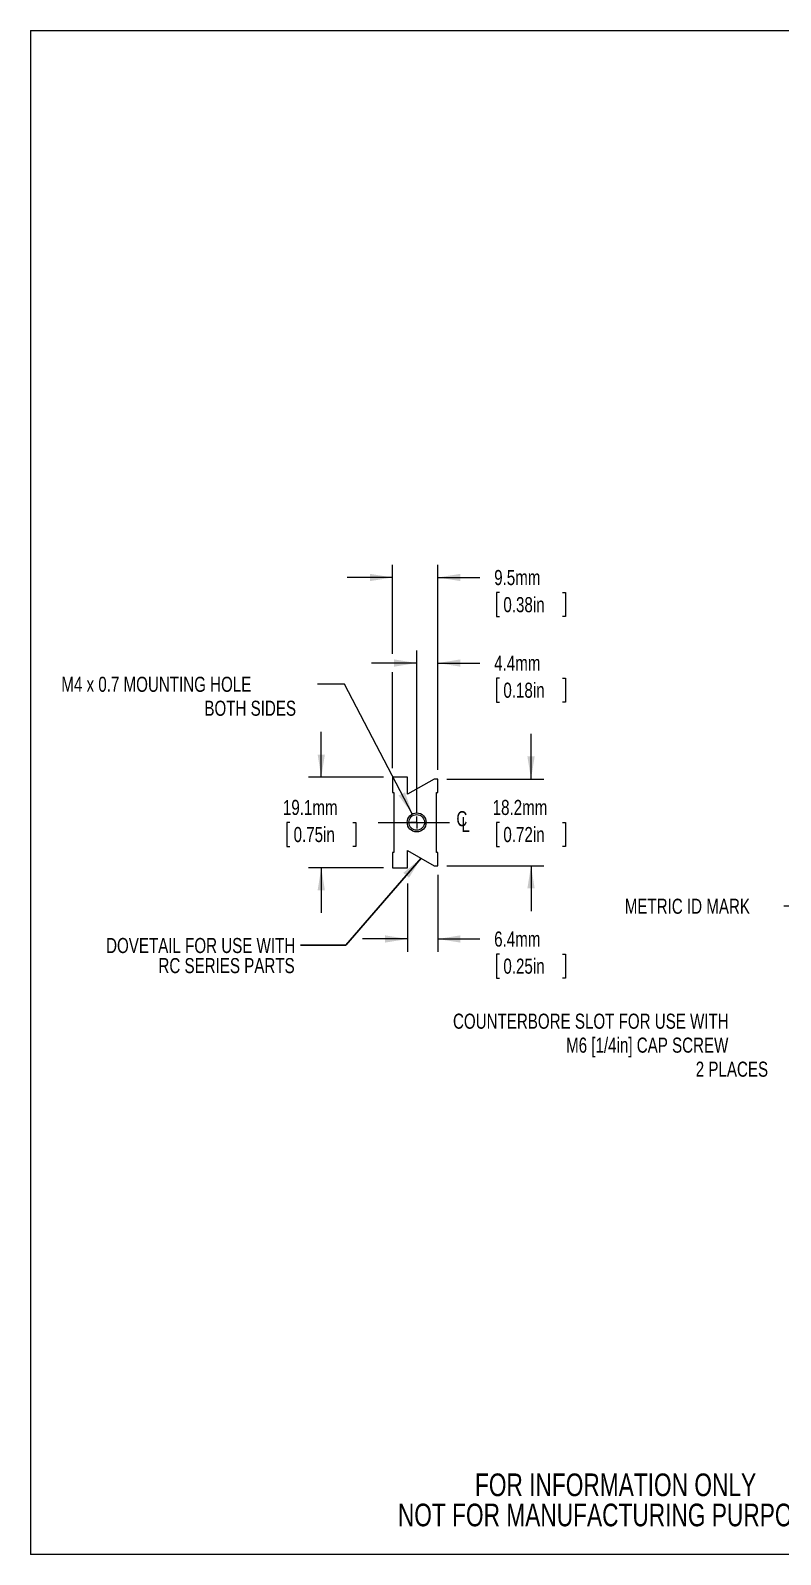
# Model space of a CAD drawing. Header units: millimetres. Extents: x 2 to 278, y 1 to 215.
# Drawn here: x 1.6 to 106.8, y 0.9 to 214.6 of the extents above; entities that cross this region are included whole.
import ezdxf

# ---------------------------------------------------------------- set-up
doc = ezdxf.new("R2010")
doc.units = ezdxf.units.MM
doc.linetypes.add('CENTERX2', pattern=[20.32, 12.7, -2.54, 2.54, -2.54])
doc.styles.add('SLDTEXTSTYLE0', font='TXT', dxfattribs={"width": 0.75})
doc.dimstyles.new('SLDDIMSTYLE2', dxfattribs={"dimtxt": 2.116667, "dimasz": 3.175, "dimexe": 0, "dimexo": 0.0625, "dimgap": 0.529167, "dimtad": 0, "dimtih": 1, "dimtoh": 1, "dimdec": 1, "dimlfac": 1.5, "dimrnd": 1e-09, "dimzin": 12, "dimdsep": 46, "dimtxsty": 'SLDTEXTSTYLE0', "dimsah": 1, "dimcen": 0, "dimadec": 0, "dimazin": 3, "dimtfac": 1, "dimtdec": 1, "dimtofl": 0, "dimtmove": 0, "dimatfit": 3, "dimfxl": 1, "dimfrac": 2, "dimtolj": 1, "dimtzin": 12, "dimarcsym": 0})
doc.dimstyles.new('SLDDIMSTYLE3', dxfattribs={"dimtxt": 0.18, "dimasz": 3.175, "dimexe": 0, "dimexo": 0.0625, "dimgap": 0, "dimtad": 0, "dimtih": 1, "dimtoh": 1, "dimdec": 0, "dimrnd": 1e-09, "dimzin": 0, "dimdsep": 46, "dimtxsty": 'Standard', "dimsah": 1, "dimcen": 0.09, "dimadec": 0, "dimazin": 0, "dimtfac": 3.175, "dimtdec": 0, "dimtofl": 0, "dimtmove": 0, "dimatfit": 3, "dimfxl": 1, "dimfrac": 2, "dimtolj": 1, "dimtzin": 0, "dimarcsym": 0})
doc.dimstyles.new('SLDDIMSTYLE4', dxfattribs={"dimtxt": 2.116667, "dimasz": 3.175, "dimexe": 0, "dimexo": 0.0625, "dimgap": 0.529167, "dimtad": 0, "dimtih": 1, "dimtoh": 1, "dimdec": 1, "dimlfac": 1.5, "dimrnd": 1e-09, "dimzin": 12, "dimdsep": 46, "dimtxsty": 'SLDTEXTSTYLE0', "dimsah": 1, "dimcen": 0.09, "dimadec": 0, "dimazin": 3, "dimtfac": 1, "dimtdec": 1, "dimtmove": 0, "dimatfit": 0, "dimfxl": 1, "dimfrac": 2, "dimtolj": 1, "dimtzin": 12, "dimarcsym": 0})

# ---------------------------------------------------------------- blocks, each defined once
blk = doc.blocks.new('SW_NOTE_2')
at = {"color": 0, "linetype": 'Continuous', "lineweight": 0, "char_height": 3.175, "attachment_point": 2, "style": 'SLDTEXTSTYLE0'}
for s, insert in [('FOR INFORMATION ONLY', (25.05, 4.09)), ('NOT FOR MANUFACTURING PURPOSES', (25.38, -0.14))]:
    blk.add_mtext(s, dxfattribs=dict(at, insert=insert))
blk = doc.blocks.new('_D_6')
at = {"color": 7, "linetype": 'Continuous', "lineweight": 0}
for p, q in [((124, 103.23), (111.09, 91.84)), ((111.09, 91.84), (107.28, 91.84))]:
    blk.add_line(p, q, dxfattribs=at)
blk.add_solid([(124, 103.23), (121.28, 101.51), (121.96, 100.75)], dxfattribs=at)
at = {"color": 7, "linetype": 'Continuous', "lineweight": 0, "insert": (84.96, 92.88), "char_height": 2.1167, "attachment_point": 1, "style": 'SLDTEXTSTYLE0'}
blk.add_mtext('METRIC ID MARK', dxfattribs=at)
blk = doc.blocks.new('_D_8')
at = {"color": 7, "linetype": 'Continuous', "lineweight": 0}
for p, q in [((146.51, 101.52), (112.15, 75.71)), ((112.15, 75.71), (108.34, 75.71))]:
    blk.add_line(p, q, dxfattribs=at)
blk.add_solid([(146.51, 101.52), (143.67, 100.02), (144.28, 99.2)], dxfattribs=at)
at = {"color": 7, "linetype": 'Continuous', "lineweight": 0, "attachment_point": 1, "style": 'SLDTEXTSTYLE0'}
for s, insert, char_height in [('COUNTERBORE SLOT FOR USE WITH', (60.86, 76.76), 2.1167), ('M6 [1/4in] CAP SCREW', (76.73, 73.4), 2.1167), ('2 PLACES', (94.92, 70.03), 2.117)]:
    blk.add_mtext(s, dxfattribs=dict(at, insert=insert, char_height=char_height))
blk = doc.blocks.new('_D_9')
at = {"color": 7, "linetype": 'Continuous', "lineweight": 0}
for p, q in [((52.38, 127.2), (52.38, 139.71)), ((58.73, 110.93), (58.73, 139.71)), ((52.38, 137.93), (46.03, 137.93)), ((58.73, 137.93), (64.65, 137.93)), ((67.39, 135.82), (66.96, 135.82)), ((66.96, 135.82), (66.96, 132.45)), ((76.22, 135.82), (76.65, 135.82)), ((76.65, 135.82), (76.65, 132.45)), ((66.96, 132.45), (67.39, 132.45)), ((76.65, 132.45), (76.22, 132.45)), ((52.38, 111.2), (52.38, 124.66))]:
    blk.add_line(p, q, dxfattribs=at)
for points in [[(52.38, 137.93), (49.21, 138.44), (49.21, 137.42)], [(58.73, 137.93), (61.91, 137.42), (61.91, 138.44)]]:
    blk.add_solid(points, dxfattribs=at)
at = {"color": 7, "linetype": 'Continuous', "lineweight": 0, "char_height": 2.117, "attachment_point": 1, "style": 'SLDTEXTSTYLE0'}
for s, insert in [('9.5mm', (66.64, 138.98)), ('0.38in', (67.93, 135.18))]:
    blk.add_mtext(s, dxfattribs=dict(at, insert=insert))
blk = doc.blocks.new('_D_10')
at = {"color": 7, "linetype": 'Continuous', "lineweight": 0}
for p, q in [((55.77, 104.85), (55.77, 127.71)), ((58.73, 110.93), (58.73, 127.71)), ((55.77, 125.93), (49.42, 125.93)), ((58.73, 125.93), (64.65, 125.93)), ((67.39, 123.82), (66.96, 123.82)), ((66.96, 123.82), (66.96, 120.45)), ((76.22, 123.82), (76.65, 123.82)), ((76.65, 123.82), (76.65, 120.45)), ((66.96, 120.45), (67.39, 120.45)), ((76.65, 120.45), (76.22, 120.45))]:
    blk.add_line(p, q, dxfattribs=at)
for points in [[(55.77, 125.93), (52.59, 126.44), (52.59, 125.42)], [(58.73, 125.93), (61.91, 125.42), (61.91, 126.44)]]:
    blk.add_solid(points, dxfattribs=at)
at = {"color": 7, "linetype": 'Continuous', "lineweight": 0, "char_height": 2.117, "attachment_point": 1, "style": 'SLDTEXTSTYLE0'}
for s, insert in [('4.4mm', (66.64, 126.98)), ('0.18in', (67.93, 123.18))]:
    blk.add_mtext(s, dxfattribs=dict(at, insert=insert))
blk = doc.blocks.new('_D_11')
at = {"color": 7, "linetype": 'Continuous', "lineweight": 0}
for p, q in [((71.81, 109.66), (71.81, 116.01)), ((60, 109.66), (73.59, 109.66)), ((67.39, 103.58), (66.96, 103.58)), ((66.96, 103.58), (66.96, 100.22)), ((76.22, 103.58), (76.65, 103.58)), ((76.65, 103.58), (76.65, 100.22)), ((66.96, 100.22), (67.39, 100.22)), ((76.65, 100.22), (76.22, 100.22)), ((60, 97.5), (73.59, 97.5)), ((71.81, 97.5), (71.81, 91.15))]:
    blk.add_line(p, q, dxfattribs=at)
for points in [[(71.81, 109.66), (72.32, 112.83), (71.3, 112.83)], [(71.81, 97.5), (71.3, 94.33), (72.32, 94.33)]]:
    blk.add_solid(points, dxfattribs=at)
at = {"color": 7, "linetype": 'Continuous', "lineweight": 0, "char_height": 2.117, "attachment_point": 1, "style": 'SLDTEXTSTYLE0'}
for s, insert in [('18.2mm', (66.43, 106.74)), ('0.72in', (67.93, 102.94))]:
    blk.add_mtext(s, dxfattribs=dict(at, insert=insert))
blk = doc.blocks.new('_D_12')
at = {"color": 7, "linetype": 'Continuous', "lineweight": 0}
for p, q in [((42.38, 109.93), (42.38, 116.28)), ((51.11, 109.93), (40.6, 109.93)), ((37.97, 103.58), (37.54, 103.58)), ((37.54, 103.58), (37.54, 100.22)), ((46.8, 103.58), (47.23, 103.58)), ((47.23, 103.58), (47.23, 100.22)), ((37.54, 100.22), (37.97, 100.22)), ((47.23, 100.22), (46.8, 100.22)), ((51.11, 97.23), (40.6, 97.23)), ((42.38, 97.23), (42.38, 90.88))]:
    blk.add_line(p, q, dxfattribs=at)
for points in [[(42.38, 109.93), (42.89, 113.1), (41.87, 113.1)], [(42.38, 97.23), (41.87, 94.05), (42.89, 94.05)]]:
    blk.add_solid(points, dxfattribs=at)
at = {"color": 7, "linetype": 'Continuous', "lineweight": 0, "char_height": 2.117, "attachment_point": 1, "style": 'SLDTEXTSTYLE0'}
for s, insert in [('19.1mm', (37, 106.74)), ('0.75in', (38.5, 102.94))]:
    blk.add_mtext(s, dxfattribs=dict(at, insert=insert))
blk = doc.blocks.new('_D_13')
at = {"color": 7, "linetype": 'Continuous', "lineweight": 0}
for p, q in [((58.73, 96.23), (58.73, 85.45)), ((54.5, 95.01), (54.5, 85.45)), ((54.5, 87.23), (48.15, 87.23)), ((58.73, 87.23), (64.65, 87.23)), ((67.39, 85.12), (66.96, 85.12)), ((66.96, 85.12), (66.96, 81.75)), ((76.22, 85.12), (76.65, 85.12)), ((76.65, 85.12), (76.65, 81.75)), ((66.96, 81.75), (67.39, 81.75)), ((76.65, 81.75), (76.22, 81.75))]:
    blk.add_line(p, q, dxfattribs=at)
for points in [[(54.5, 87.23), (51.32, 87.74), (51.32, 86.72)], [(58.73, 87.23), (61.91, 86.72), (61.91, 87.74)]]:
    blk.add_solid(points, dxfattribs=at)
at = {"color": 7, "linetype": 'Continuous', "lineweight": 0, "char_height": 2.117, "attachment_point": 1, "style": 'SLDTEXTSTYLE0'}
for s, insert in [('6.4mm', (66.64, 88.28)), ('0.25in', (67.93, 84.48))]:
    blk.add_mtext(s, dxfattribs=dict(at, insert=insert))
blk = doc.blocks.new('_D_14')
at = {"color": 7, "linetype": 'Continuous', "lineweight": 0}
for p, q in [((45.64, 122.97), (41.83, 122.97)), ((55.15, 104.76), (45.64, 122.97))]:
    blk.add_line(p, q, dxfattribs=at)
blk.add_solid([(55.15, 104.76), (54.13, 107.81), (53.23, 107.34)], dxfattribs=at)
at = {"color": 7, "linetype": 'Continuous', "lineweight": 0, "attachment_point": 1, "style": 'SLDTEXTSTYLE0'}
for s, insert, char_height in [('M4 x 0.7 MOUNTING HOLE', (5.91, 124.01), 2.1167), ('BOTH SIDES', (25.98, 120.65), 2.117)]:
    blk.add_mtext(s, dxfattribs=dict(at, insert=insert, char_height=char_height))
blk = doc.blocks.new('SW_SYMBOL_MOD_CL')
at = {"color": 0, "linetype": 'Continuous', "lineweight": 0, "char_height": 783, "attachment_point": 5, "style": 'SLDTEXTSTYLE0'}
for s, insert in [('C', (400, 600)), ('L', (600, 300))]:
    blk.add_mtext(s, dxfattribs=dict(at, insert=insert))
blk = doc.blocks.new('SW_NOTE_4')
at = {"color": 0, "linetype": 'Continuous', "lineweight": 0, "char_height": 2.1167, "attachment_point": 3, "style": 'SLDTEXTSTYLE0'}
for s, insert in [('DOVETAIL FOR USE WITH', (-0.73, 0.99)), ('RC SERIES PARTS', (-0.81, -1.83))]:
    blk.add_mtext(s, dxfattribs=dict(at, insert=insert))
blk = doc.blocks.new('SW_CENTERMARKSYMBOL_9')
at = {"color": 0, "linetype": 'Continuous', "lineweight": 0}
for q in [(-0.85, 0), (0, 0.85), (0, -0.85), (0.85, 0)]:
    blk.add_line((0, 0), q, dxfattribs=at)

msp = doc.modelspace()

# ---------------------------------------------------------------- linework, layer by layer
at = {"color": 7, "linetype": 'Continuous', "lineweight": 0}
for p, q in [((1.579, 214.645), (277.989, 214.645)), ((1.579, 214.645), (1.579, 0.903)), ((54.498, 109.929), (52.381, 109.929)), ((52.381, 109.929), (52.381, 107.796)), ((54.498, 107.53), (54.498, 109.929)), ((58.223, 109.658), (54.498, 107.53)), ((58.731, 109.658), (58.223, 109.658)), ((58.731, 107.796), (58.731, 109.658)), ((52.381, 107.796), (52.55, 107.796)), ((52.55, 107.796), (52.55, 99.363)), ((58.562, 107.796), (58.731, 107.796)), ((58.562, 99.363), (58.562, 107.796)), ((52.381, 99.363), (52.381, 97.229)), ((52.55, 99.363), (52.381, 99.363)), ((54.498, 99.628), (58.223, 97.5)), ((54.498, 97.229), (54.498, 99.628)), ((58.731, 99.363), (58.562, 99.363)), ((58.731, 97.5), (58.731, 99.363)), ((52.381, 97.229), (54.498, 97.229)), ((58.223, 97.5), (58.731, 97.5)), ((277.989, 0.903), (1.579, 0.903))]:
    msp.add_line(p, q, dxfattribs=at)
at = {"color": 7, "linetype": 'CENTERX2', "lineweight": 0, "ltscale": 3.333333}
msp.add_line((50.381, 103.579), (60.376, 103.579), dxfattribs=at)
at = {"color": 7, "linetype": 'Continuous', "lineweight": 0}
for radius in [1.333, 1.1]:
    msp.add_circle((55.768, 103.579), radius, dxfattribs=at)

# ---------------------------------------------------------------- block references
at = {"color": 7, "linetype": 'Continuous', "lineweight": 0, "xscale": 0.0027037109, "yscale": 0.0027037109, "zscale": 0.0027037109}
msp.add_blockref('SW_SYMBOL_MOD_CL', (61.021, 102.463), dxfattribs=at)
at = {"color": 7, "linetype": 'Continuous', "lineweight": 0}
for name, p in [('SW_CENTERMARKSYMBOL_9', (55.768, 103.579)), ('SW_NOTE_4', (39.457, 86.385)), ('SW_NOTE_2', (58.62, 8.178))]:
    msp.add_blockref(name, p, dxfattribs=at)

# ---------------------------------------------------------------- dimensions: what is measured, and where the dimension line sits
for base, p1, p2, picture, middle in [((52.381, 137.929), (58.731, 109.658), (52.381, 109.929), '_D_9', (71.807, 137.929)), ((55.768, 125.929), (58.731, 109.658), (55.768, 103.579), '_D_10', (71.807, 125.929)), ((54.498, 87.229), (58.731, 97.5), (54.498, 97.229), '_D_13', (71.807, 87.229))]:
    dim = msp.add_linear_dim(base=base, p1=p1, p2=p2, dimstyle='SLDDIMSTYLE4', dxfattribs=at)
    dim.commit()
    dim.dimension.update_dxf_attribs({"geometry": picture, "text_midpoint": middle, "dimtype": 160})
for p1, p2, text, picture, middle in [((56.385, 102.397), (55.15, 104.761), 'M4 x 0.7 MOUNTING HOLE\\PBOTH SIDES', '_D_14', (23.475, 122.966)), ((152.012, 105.643), (146.515, 101.515), 'COUNTERBORE SLOT FOR USE WITH\\PM6 [1/4in] CAP SCREW\\P2 PLACES', '_D_8', (84.204, 75.715)), ((124.794, 103.929), (124, 103.229), 'METRIC ID MARK', '_D_6', (96.124, 91.836))]:
    dim = msp.add_diameter_dim_2p(p1=p1, p2=p2, text=text, dimstyle='SLDDIMSTYLE2', override={"dimpost": '<>'}, dxfattribs=at)
    dim.commit()
    dim.dimension.update_dxf_attribs({"geometry": picture, "text_midpoint": middle, "dimtype": 163})
for base, p1, p2, picture, middle in [((42.381101861, 109.929240404), (52.381101861, 97.229240404), (52.381101861, 109.929240404), '_D_12', (42.381101861, 103.579240404)), ((71.807, 97.5), (58.731, 109.658), (58.731, 97.5), '_D_11', (71.807, 103.579))]:
    dim = msp.add_linear_dim(base=base, p1=p1, p2=p2, angle=90, dimstyle='SLDDIMSTYLE4', dxfattribs=at)
    dim.commit()
    dim.dimension.update_dxf_attribs({"geometry": picture, "text_midpoint": middle, "dimtype": 160})

# ---------------------------------------------------------------- leaders
msp.add_leader([(56.374, 98.556), (45.807, 86.385), (39.457, 86.385)], dimstyle='SLDDIMSTYLE3', dxfattribs=at)

doc.saveas('drawing.dxf')
